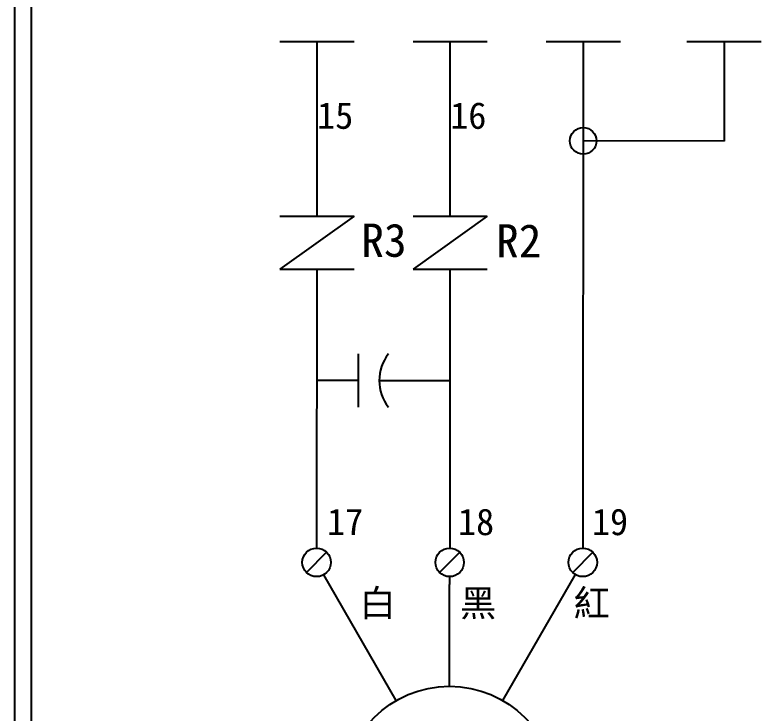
# Model space of a CAD drawing. Extents: x 10 to 297, y 3 to 207.
# Drawn here: x 10 to 66.1, y 45 to 97.4 of the extents above; entities that cross this region are included whole.
import ezdxf

# ---------------------------------------------------------------- set-up
doc = ezdxf.new("R2010")
doc.units = 0
doc.layers.get('0').update_dxf_attribs({"linetype": 'CONTINUOUS'})
doc.layers.add('圖框層', color=7, linetype='CONTINUOUS')
doc.layers.add('標尺寸層', color=3, linetype='CONTINUOUS')
doc.styles.add('STSL', font='KAIU.TTF')

msp = doc.modelspace()

# ---------------------------------------------------------------- linework, layer by layer
for p, q in [((32.696, 82.285), (32.696, 95.419)), ((42.696, 82.285), (42.696, 95.419)), ((52.696, 95.419), (52.66, 57.361)), ((63.267, 95.419), (63.267, 87.934)), ((63.267, 87.934), (52.689, 87.944)), ((52.689, 87.944), (52.689, 87.944)), ((35.48, 82.285), (29.912, 78.312)), ((45.48, 82.285), (39.912, 78.312)), ((32.673, 78.312), (32.658, 57.361)), ((42.673, 78.312), (42.658, 57.361)), ((35.815, 67.949), (35.815, 71.949)), ((35.815, 69.949), (32.667, 69.952)), ((37.365, 69.948), (42.658, 69.948)), ((33.416, 57.047), (31.901, 55.532)), ((43.416, 57.047), (41.901, 55.532)), ((53.416, 57.047), (51.901, 55.532)), ((38.647, 45.917), (33.194, 55.362)), ((42.647, 55.219), (42.647, 54.63)), ((46.647, 45.917), (52.106, 55.372)), ((42.647, 46.989), (42.647, 54.63))]:
    msp.add_line(p, q)
for centre, radius in [((52.689, 87.944), 1), ((32.658, 56.29), 1.071), ((42.658, 56.29), 1.071), ((52.658, 56.29), 1.071), ((42.647, 38.989), 8)]:
    msp.add_circle(centre, radius)
msp.add_arc((40.591, 69.953), 3.226, 141.7755, 218.4018)
at = {"layer": '圖框層', "color": 7}
for p, q in [((10, 3), (10, 206.969)), ((11.25, 4.25), (11.25, 205.719))]:
    msp.add_line(p, q, dxfattribs=at)
at = {"layer": '標尺寸層', "color": 7}
for p, q in [((29.912, 95.419), (35.48, 95.419)), ((39.912, 95.419), (45.48, 95.419)), ((49.912, 95.419), (55.48, 95.419)), ((60.483, 95.419), (66.051, 95.419)), ((29.912, 82.285), (35.48, 82.285)), ((39.912, 82.285), (45.48, 82.285)), ((29.912, 78.312), (35.48, 78.312)), ((39.912, 78.312), (45.48, 78.312))]:
    msp.add_line(p, q, dxfattribs=at)

# ---------------------------------------------------------------- texts
at = {"layer": '圖框層', "color": 4, "style": 'STSL'}
for s, height, p in [('16', 2, (42.696, 88.852)), ('15', 2, (32.696, 88.852)), ('R3', 2.5, (36.021, 79.237)), ('R2', 2.5, (46.145, 79.19)), ('17', 2, (33.447, 58.336)), ('18', 2, (43.281, 58.336)), ('19', 2, (53.341, 58.336)), ('白', 2, (35.887, 52.233)), ('黑', 2, (43.431, 52.233)), ('紅', 2, (51.964, 52.233))]:
    msp.add_text(s, height=height, dxfattribs=at).set_placement(p)

doc.saveas('drawing.dxf')
